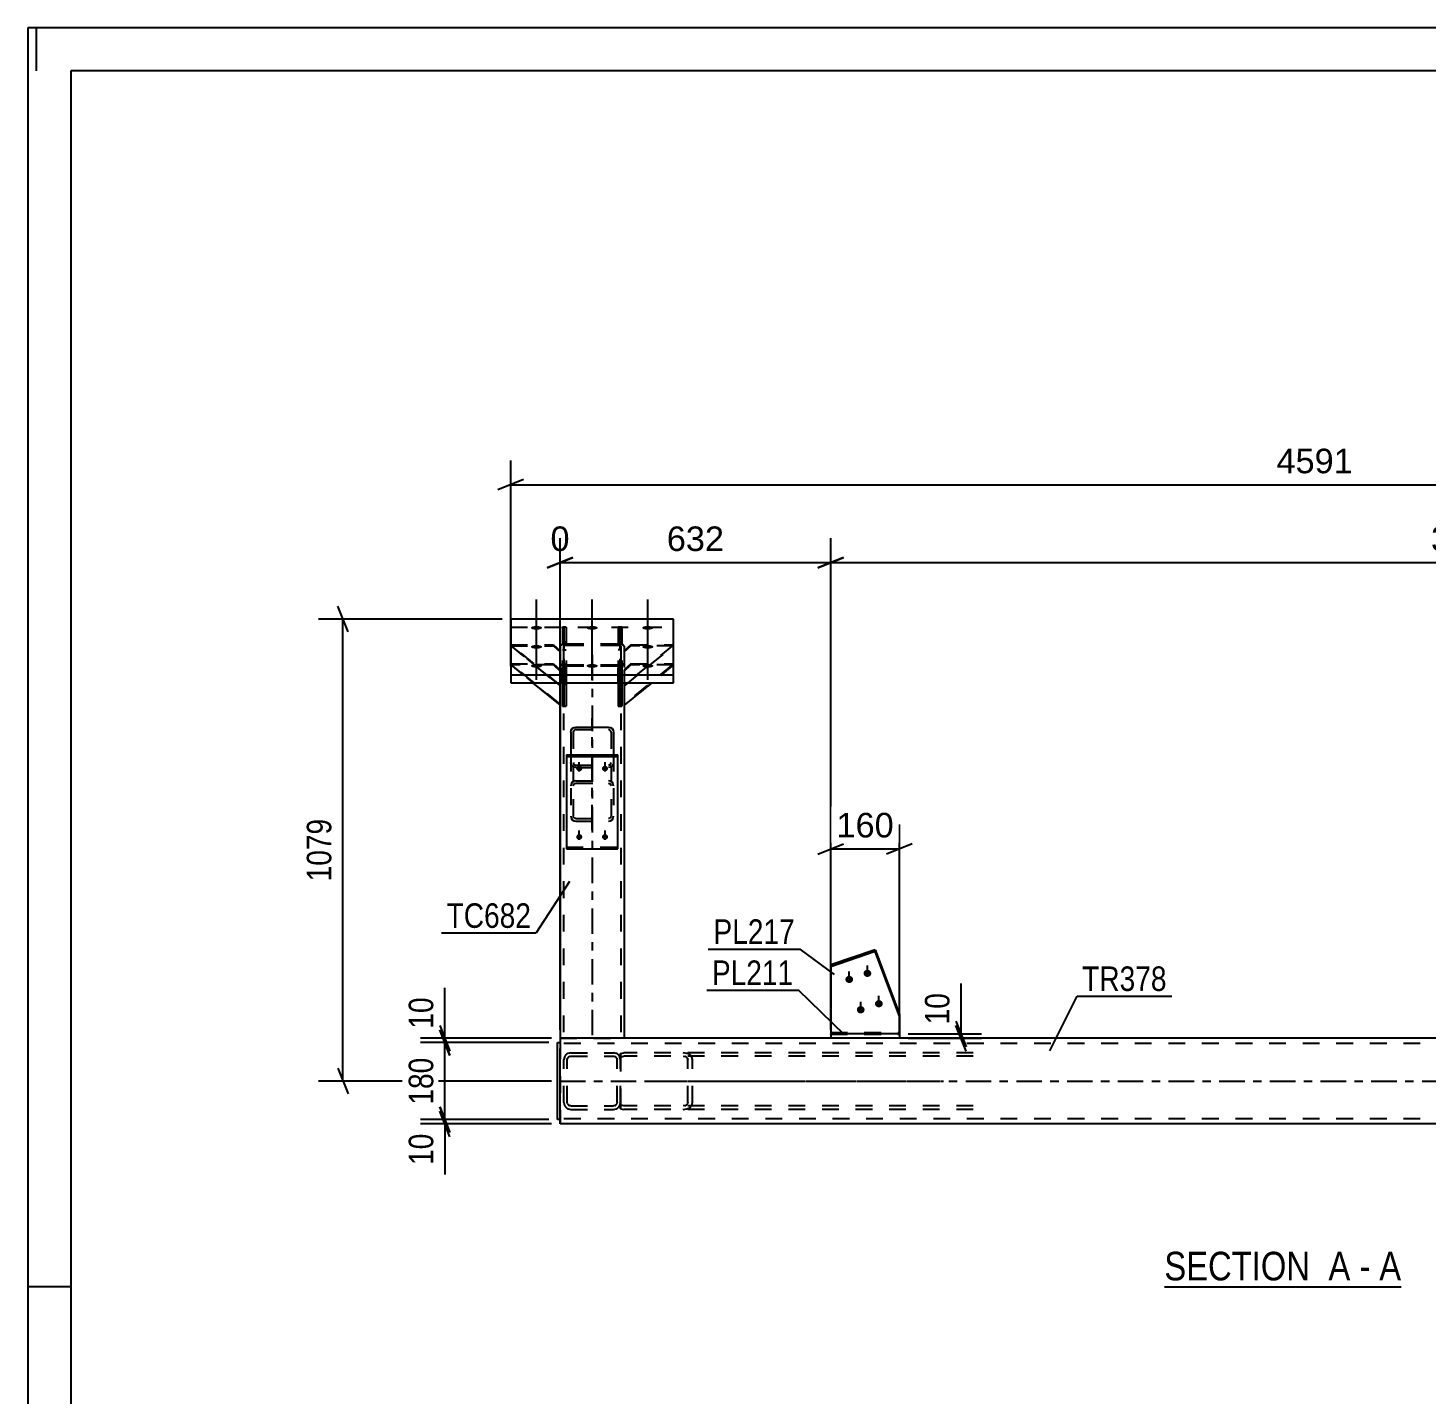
# Model space of a CAD drawing. Header units: millimetres. Extents: x 0 to 841, y 0 to 594.
# Drawn here: x 0 to 163.2, y 434.5 to 594 of the extents above; entities that cross this region are included whole.
import ezdxf

# ---------------------------------------------------------------- set-up
doc = ezdxf.new("R2010")
doc.units = ezdxf.units.MM
doc.linetypes.add('DXK_LINE_DOT2', pattern=[3.9198, 1.9599, -1.9599])
doc.linetypes.add('DXK_LINE_DOT3', pattern=[5.9187, 2.979, -0.9799, 0.9799, -0.9799])
doc.styles.add('Arial', font='ARIAL.TTF', dxfattribs={"height": 0.2})
doc.styles.add('Arial Narrow', font='ARIALN.TTF', dxfattribs={"height": 0.2})

# ---------------------------------------------------------------- blocks, each defined once
blk = doc.blocks.new('Unknown-318891736-1129')
at = {"color": 5, "linetype": 'Continuous'}
for p, q in [((841, 594), (0, 594)), ((0, 594), (0, 0)), ((1, 589), (1, 594)), ((836, 589), (5, 589)), ((5, 589), (5, 5)), ((5, 447), (0, 447))]:
    blk.add_line(p, q, dxfattribs=at)
blk = doc.blocks.new('Unknown-318891736-16 - 3892')
at = {"color": 6, "linetype": 'Continuous'}
blk.add_line((132.65, 447.02), (160.3, 447.02), dxfattribs=at)
at = {"color": 0, "linetype": 'Continuous'}
for points in [[(150.76, 447.77), (150.76, 451.27), (132.65, 451.27), (132.65, 447.77)], [(154.37, 447.77), (154.37, 451.27), (151.81, 451.27), (151.81, 447.77)], [(156.69, 447.77), (156.69, 451.27), (155.42, 451.27), (155.42, 447.77)], [(160.3, 447.77), (160.3, 451.27), (157.74, 451.27), (157.74, 447.77)]]:
    blk.add_wipeout(points, dxfattribs=at)
at = {"color": 7, "linetype": 'Continuous', "style": 'Arial Narrow'}
for s, p in [('SECTION ', (132.65, 447.77)), ('A', (151.81, 447.77)), ('A', (157.74, 447.77)), ('-', (155.42, 447.77))]:
    blk.add_text(s, height=3.34, dxfattribs=at).set_placement(p)
blk = doc.blocks.new('Part-318891736-3917 - 3892')
at = {"color": 2, "linetype": 'Continuous'}
for p, q in [((98.89, 486.36), (93.71, 484.6)), ((98.89, 486.16), (98.89, 486.36)), ((98.89, 486.36), (101.73, 478.83)), ((98.89, 486.16), (93.71, 484.39)), ((101.73, 478.63), (98.89, 486.16)), ((93.71, 484.6), (93.71, 476.54)), ((101.73, 478.83), (101.73, 476.54))]:
    blk.add_line(p, q, dxfattribs=at)
at = {"color": 7, "linetype": 'DXK_LINE_DOT3'}
for p, q in [((98.89, 486.26), (93.71, 484.49)), ((101.73, 478.73), (98.89, 486.26)), ((101.73, 476.61), (101.73, 478.73)), ((93.71, 476.61), (101.73, 476.61))]:
    blk.add_line(p, q, dxfattribs=at)
at = {"color": 7, "linetype": 'DXK_LINE_DOT2'}
for p, q in [((93.71, 476.72), (101.73, 476.72)), ((93.71, 476.54), (93.71, 476.51)), ((93.71, 476.51), (93.71, 476.54)), ((93.71, 476.51), (101.73, 476.51)), ((101.73, 476.51), (101.73, 476.54)), ((101.73, 476.54), (101.73, 476.51))]:
    blk.add_line(p, q, dxfattribs=at)
blk = doc.blocks.new('Part-318891736-3941 - 3892')
at = {"color": 7, "linetype": 'DXK_LINE_DOT2'}
for p, q in [((70.36, 521.98), (69.61, 521.27)), ((75.36, 521.98), (69.61, 517.28)), ((69.61, 521.14), (70.36, 521.84)), ((69.61, 517.14), (75.36, 521.84)), ((69.61, 521.27), (69.61, 517.14)), ((70.36, 521.84), (70.36, 521.98)), ((70.36, 521.98), (75.36, 521.98)), ((75.36, 521.84), (70.36, 521.84)), ((75.36, 521.84), (75.36, 521.98))]:
    blk.add_line(p, q, dxfattribs=at)
blk = doc.blocks.new('Bolt-318891736-3899 - 3892')
at = {"linetype": 'Continuous'}
for points in [[(64.36, 507.86), (64.43, 507.85), (64.5, 507.83), (64.56, 507.8), (64.62, 507.75), (64.66, 507.7), (64.69, 507.63), (64.7, 507.57), (64.7, 507.5), (64.69, 507.43), (64.66, 507.37), (64.62, 507.31), (64.56, 507.27), (64.5, 507.23), (64.43, 507.21), (64.36, 507.2), (64.28, 507.21), (64.21, 507.23), (64.15, 507.27), (64.1, 507.31), (64.05, 507.37), (64.02, 507.43), (64.01, 507.5), (64.01, 507.57), (64.02, 507.63), (64.05, 507.7), (64.1, 507.75), (64.15, 507.8), (64.21, 507.83), (64.28, 507.85)], [(67.36, 507.86), (67.43, 507.85), (67.5, 507.83), (67.56, 507.8), (67.62, 507.75), (67.66, 507.7), (67.69, 507.63), (67.7, 507.57), (67.7, 507.5), (67.69, 507.43), (67.66, 507.37), (67.62, 507.31), (67.56, 507.27), (67.5, 507.23), (67.43, 507.21), (67.36, 507.2), (67.28, 507.21), (67.21, 507.23), (67.15, 507.27), (67.1, 507.31), (67.05, 507.37), (67.02, 507.43), (67.01, 507.5), (67.01, 507.57), (67.02, 507.63), (67.05, 507.7), (67.1, 507.75), (67.15, 507.8), (67.21, 507.83), (67.28, 507.85)], [(64.36, 499.87), (64.43, 499.87), (64.5, 499.85), (64.56, 499.81), (64.62, 499.77), (64.66, 499.71), (64.69, 499.65), (64.7, 499.58), (64.7, 499.51), (64.69, 499.44), (64.66, 499.38), (64.62, 499.33), (64.56, 499.28), (64.5, 499.25), (64.43, 499.22), (64.36, 499.22), (64.28, 499.22), (64.21, 499.25), (64.15, 499.28), (64.1, 499.33), (64.05, 499.38), (64.02, 499.44), (64.01, 499.51), (64.01, 499.58), (64.02, 499.65), (64.05, 499.71), (64.1, 499.77), (64.15, 499.81), (64.21, 499.85), (64.28, 499.87)], [(67.36, 499.87), (67.43, 499.87), (67.5, 499.85), (67.56, 499.81), (67.62, 499.77), (67.66, 499.71), (67.69, 499.65), (67.7, 499.58), (67.7, 499.51), (67.69, 499.44), (67.66, 499.38), (67.62, 499.33), (67.56, 499.28), (67.5, 499.25), (67.43, 499.22), (67.36, 499.22), (67.28, 499.22), (67.21, 499.25), (67.15, 499.28), (67.1, 499.33), (67.05, 499.38), (67.02, 499.44), (67.01, 499.51), (67.01, 499.58), (67.02, 499.65), (67.05, 499.71), (67.1, 499.77), (67.15, 499.81), (67.21, 499.85), (67.28, 499.87)]]:
    blk.add_hatch(color=1, dxfattribs=at).paths.add_polyline_path(points)
at = {"color": 1, "linetype": 'Continuous'}
for p, q in [((64.36, 507.19), (64.36, 508.27)), ((67.36, 507.19), (67.36, 508.27)), ((64.36, 499.2), (64.36, 500.28)), ((67.36, 499.2), (67.36, 500.28))]:
    blk.add_line(p, q, dxfattribs=at)
blk = doc.blocks.new('Part-318891736-3902 - 3892')
at = {"color": 2, "linetype": 'Continuous'}
for p, q in [((62.86, 509.15), (62.86, 498.14)), ((62.86, 509.15), (68.86, 509.15)), ((62.86, 508.94), (68.86, 508.94)), ((68.86, 498.14), (68.86, 509.15)), ((62.86, 498.14), (68.86, 498.14))]:
    blk.add_line(p, q, dxfattribs=at)
at = {"color": 7, "linetype": 'DXK_LINE_DOT2'}
blk.add_line((62.86, 498.34), (68.86, 498.34), dxfattribs=at)
blk = doc.blocks.new('Part-318891736-3912 - 3892')
at = {"linetype": 'Continuous'}
blk.add_hatch(color=2, dxfattribs=at).paths.add_polyline_path([(229.25, 471.04), (228.45, 472.44), (230.05, 472.44)])
at = {"color": 2, "linetype": 'Continuous'}
for p, q in [((62.11, 476.04), (62.11, 474.84)), ((229.16, 476.04), (69.61, 476.04)), ((236.76, 476.04), (229.26, 476.04)), ((242.76, 476.04), (242.01, 476.04)), ((62.11, 467.24), (62.11, 474.84)), ((242.76, 474.84), (242.76, 467.24)), ((229.25, 471.04), (228.45, 472.44)), ((228.45, 472.44), (230.05, 472.44)), ((230.05, 472.44), (229.25, 471.04)), ((62.11, 466.04), (62.11, 467.24)), ((229.16, 466.04), (62.11, 466.04)), ((242.76, 466.04), (229.26, 466.04))]:
    blk.add_line(p, q, dxfattribs=at)
at = {"color": 7, "linetype": 'DXK_LINE_DOT2'}
for p, q in [((62.11, 476.04), (62.11, 475.68)), ((62.11, 476.04), (69.61, 476.04)), ((229.16, 475.44), (62.11, 475.44)), ((242.76, 475.44), (229.26, 475.44)), ((242.01, 476.04), (236.76, 476.04)), ((242.76, 476.04), (242.76, 474.84)), ((242.76, 476.04), (242.76, 475.68)), ((62.11, 467.24), (62.11, 466.13)), ((242.76, 466.04), (242.76, 467.24)), ((229.16, 466.64), (62.11, 466.64)), ((242.76, 466.64), (229.26, 466.64))]:
    blk.add_line(p, q, dxfattribs=at)
at = {"color": 7, "linetype": 'DXK_LINE_DOT3'}
for p, q in [((62.11, 471.04), (229.16, 471.04)), ((229.26, 471.04), (242.76, 471.04))]:
    blk.add_line(p, q, dxfattribs=at)
at = {"color": 2, "linetype": 'Continuous'}
blk.add_circle((229.25, 471.94), 1, dxfattribs=at)
blk = doc.blocks.new('Part-318891736-3982 - 3892')
at = {"color": 2, "linetype": 'Continuous'}
for p, q in [((75.36, 524.99), (56.36, 524.99)), ((56.36, 524.99), (56.36, 517.55)), ((75.36, 517.55), (75.36, 524.99)), ((56.36, 518.49), (75.36, 518.49)), ((56.36, 517.55), (75.36, 517.55))]:
    blk.add_line(p, q, dxfattribs=at)
at = {"color": 7, "linetype": 'DXK_LINE_DOT2'}
blk.add_line((56.36, 524.05), (75.36, 524.05), dxfattribs=at)
at = {"color": 7, "linetype": 'DXK_LINE_DOT3'}
blk.add_line((65.86, 518.02), (65.86, 524.52), dxfattribs=at)
blk = doc.blocks.new('Bolt-318891736-3919 - 3892')
at = {"linetype": 'Continuous'}
for points in [[(95.87, 483.33), (95.96, 483.32), (96.05, 483.29), (96.13, 483.25), (96.2, 483.19), (96.26, 483.12), (96.3, 483.04), (96.32, 482.95), (96.32, 482.86), (96.3, 482.78), (96.26, 482.7), (96.2, 482.62), (96.13, 482.57), (96.05, 482.52), (95.96, 482.49), (95.87, 482.48), (95.78, 482.49), (95.69, 482.52), (95.61, 482.57), (95.54, 482.62), (95.48, 482.7), (95.44, 482.78), (95.42, 482.86), (95.42, 482.95), (95.44, 483.04), (95.48, 483.12), (95.54, 483.19), (95.61, 483.25), (95.69, 483.29), (95.78, 483.32)], [(97.99, 484.04), (98.08, 484.03), (98.17, 484), (98.25, 483.96), (98.32, 483.9), (98.38, 483.83), (98.42, 483.75), (98.44, 483.66), (98.44, 483.57), (98.42, 483.48), (98.38, 483.4), (98.32, 483.33), (98.25, 483.27), (98.17, 483.23), (98.08, 483.2), (97.99, 483.19), (97.9, 483.2), (97.81, 483.23), (97.73, 483.27), (97.66, 483.33), (97.6, 483.4), (97.56, 483.48), (97.54, 483.57), (97.54, 483.66), (97.56, 483.75), (97.6, 483.83), (97.66, 483.9), (97.73, 483.96), (97.81, 484), (97.9, 484.03)], [(99.33, 480.49), (99.42, 480.49), (99.51, 480.46), (99.59, 480.41), (99.66, 480.35), (99.72, 480.28), (99.76, 480.2), (99.78, 480.12), (99.78, 480.03), (99.76, 479.94), (99.72, 479.86), (99.66, 479.79), (99.59, 479.73), (99.51, 479.69), (99.42, 479.66), (99.33, 479.65), (99.23, 479.66), (99.14, 479.69), (99.06, 479.73), (98.99, 479.79), (98.94, 479.86), (98.9, 479.94), (98.88, 480.03), (98.88, 480.12), (98.9, 480.2), (98.94, 480.28), (98.99, 480.35), (99.06, 480.41), (99.14, 480.46), (99.23, 480.49)], [(97.21, 479.79), (97.3, 479.78), (97.39, 479.75), (97.47, 479.71), (97.54, 479.65), (97.6, 479.58), (97.64, 479.5), (97.65, 479.41), (97.65, 479.32), (97.64, 479.23), (97.6, 479.15), (97.54, 479.08), (97.47, 479.02), (97.39, 478.98), (97.3, 478.95), (97.21, 478.94), (97.11, 478.95), (97.02, 478.98), (96.94, 479.02), (96.87, 479.08), (96.82, 479.15), (96.78, 479.23), (96.76, 479.32), (96.76, 479.41), (96.78, 479.5), (96.82, 479.58), (96.87, 479.65), (96.94, 479.71), (97.02, 479.75), (97.11, 479.78)]]:
    blk.add_hatch(color=1, dxfattribs=at).paths.add_polyline_path(points)
at = {"color": 1, "linetype": 'Continuous'}
for p, q in [((95.87, 482.57), (95.87, 483.85)), ((97.99, 483.27), (97.99, 484.55)), ((97.21, 479.02), (97.21, 480.31)), ((99.33, 479.73), (99.33, 481.01))]:
    blk.add_line(p, q, dxfattribs=at)
blk = doc.blocks.new('Bolt-318891736-3925 - 3892')
at = {"linetype": 'Continuous'}
for points in [[(59.36, 523.74), (59.22, 523.74), (59.09, 523.76), (58.97, 523.78), (58.87, 523.81), (58.79, 523.85), (58.74, 523.89), (58.71, 523.94), (58.71, 523.98), (58.74, 524.03), (58.79, 524.07), (58.87, 524.11), (58.97, 524.14), (59.09, 524.16), (59.22, 524.18), (59.36, 524.18), (59.49, 524.18), (59.62, 524.16), (59.74, 524.14), (59.84, 524.11), (59.92, 524.07), (59.98, 524.03), (60, 523.98), (60, 523.94), (59.98, 523.89), (59.92, 523.85), (59.84, 523.81), (59.74, 523.78), (59.62, 523.76), (59.49, 523.74)], [(65.86, 523.74), (65.72, 523.74), (65.59, 523.76), (65.47, 523.78), (65.37, 523.81), (65.29, 523.85), (65.24, 523.89), (65.21, 523.94), (65.21, 523.98), (65.24, 524.03), (65.29, 524.07), (65.37, 524.11), (65.47, 524.14), (65.59, 524.16), (65.72, 524.18), (65.86, 524.18), (65.99, 524.18), (66.12, 524.16), (66.24, 524.14), (66.34, 524.11), (66.42, 524.07), (66.48, 524.03), (66.5, 523.98), (66.5, 523.94), (66.48, 523.89), (66.42, 523.85), (66.34, 523.81), (66.24, 523.78), (66.12, 523.76), (65.99, 523.74)], [(72.36, 523.74), (72.22, 523.74), (72.09, 523.76), (71.97, 523.78), (71.87, 523.81), (71.79, 523.85), (71.74, 523.89), (71.71, 523.94), (71.71, 523.98), (71.74, 524.03), (71.79, 524.07), (71.87, 524.11), (71.97, 524.14), (72.09, 524.16), (72.22, 524.18), (72.36, 524.18), (72.49, 524.18), (72.62, 524.16), (72.74, 524.14), (72.84, 524.11), (72.92, 524.07), (72.98, 524.03), (73, 523.98), (73, 523.94), (72.98, 523.89), (72.92, 523.85), (72.84, 523.81), (72.74, 523.78), (72.62, 523.76), (72.49, 523.74)], [(59.36, 521.52), (59.22, 521.52), (59.09, 521.54), (58.97, 521.56), (58.87, 521.59), (58.79, 521.63), (58.74, 521.67), (58.71, 521.71), (58.71, 521.76), (58.74, 521.81), (58.79, 521.85), (58.87, 521.89), (58.97, 521.92), (59.09, 521.94), (59.22, 521.96), (59.36, 521.96), (59.49, 521.96), (59.62, 521.94), (59.74, 521.92), (59.84, 521.89), (59.92, 521.85), (59.98, 521.81), (60, 521.76), (60, 521.71), (59.98, 521.67), (59.92, 521.63), (59.84, 521.59), (59.74, 521.56), (59.62, 521.54), (59.49, 521.52)], [(72.36, 521.52), (72.22, 521.52), (72.09, 521.54), (71.97, 521.56), (71.87, 521.59), (71.79, 521.63), (71.74, 521.67), (71.71, 521.71), (71.71, 521.76), (71.74, 521.81), (71.79, 521.85), (71.87, 521.89), (71.97, 521.92), (72.09, 521.94), (72.22, 521.96), (72.36, 521.96), (72.49, 521.96), (72.62, 521.94), (72.74, 521.92), (72.84, 521.89), (72.92, 521.85), (72.98, 521.81), (73, 521.76), (73, 521.71), (72.98, 521.67), (72.92, 521.63), (72.84, 521.59), (72.74, 521.56), (72.62, 521.54), (72.49, 521.52)], [(59.36, 519.29), (59.22, 519.3), (59.09, 519.31), (58.97, 519.34), (58.87, 519.37), (58.79, 519.4), (58.74, 519.45), (58.71, 519.49), (58.71, 519.54), (58.74, 519.58), (58.79, 519.63), (58.87, 519.66), (58.97, 519.69), (59.09, 519.72), (59.22, 519.73), (59.36, 519.74), (59.49, 519.73), (59.62, 519.72), (59.74, 519.69), (59.84, 519.66), (59.92, 519.63), (59.98, 519.58), (60, 519.54), (60, 519.49), (59.98, 519.45), (59.92, 519.4), (59.84, 519.37), (59.74, 519.34), (59.62, 519.31), (59.49, 519.3)], [(65.86, 519.29), (65.72, 519.3), (65.59, 519.31), (65.47, 519.34), (65.37, 519.37), (65.29, 519.4), (65.24, 519.45), (65.21, 519.49), (65.21, 519.54), (65.24, 519.58), (65.29, 519.63), (65.37, 519.66), (65.47, 519.69), (65.59, 519.72), (65.72, 519.73), (65.86, 519.74), (65.99, 519.73), (66.12, 519.72), (66.24, 519.69), (66.34, 519.66), (66.42, 519.63), (66.48, 519.58), (66.5, 519.54), (66.5, 519.49), (66.48, 519.45), (66.42, 519.4), (66.34, 519.37), (66.24, 519.34), (66.12, 519.31), (65.99, 519.3)], [(72.36, 519.29), (72.22, 519.3), (72.09, 519.31), (71.97, 519.34), (71.87, 519.37), (71.79, 519.4), (71.74, 519.45), (71.71, 519.49), (71.71, 519.54), (71.74, 519.58), (71.79, 519.63), (71.87, 519.66), (71.97, 519.69), (72.09, 519.72), (72.22, 519.73), (72.36, 519.74), (72.49, 519.73), (72.62, 519.72), (72.74, 519.69), (72.84, 519.66), (72.92, 519.63), (72.98, 519.58), (73, 519.54), (73, 519.49), (72.98, 519.45), (72.92, 519.4), (72.84, 519.37), (72.74, 519.34), (72.62, 519.31), (72.49, 519.3)]]:
    blk.add_hatch(color=1, dxfattribs=at).paths.add_polyline_path(points)
at = {"color": 1, "linetype": 'Continuous'}
for p, q in [((59.36, 522.32), (59.36, 527.25)), ((65.86, 522.32), (65.86, 527.25)), ((72.36, 522.32), (72.36, 527.25)), ((59.36, 520.09), (59.36, 525.03)), ((72.36, 520.09), (72.36, 525.03)), ((59.36, 517.87), (59.36, 522.8)), ((65.86, 517.87), (65.86, 522.8)), ((72.36, 517.87), (72.36, 522.8))]:
    blk.add_line(p, q, dxfattribs=at)
blk = doc.blocks.new('Part-318891736-3928 - 3892')
at = {"color": 7, "linetype": 'DXK_LINE_DOT3'}
blk.add_line((65.86, 500.32), (65.86, 513.43), dxfattribs=at)
at = {"color": 2, "linetype": 'Continuous'}
for p, q in [((63.36, 511.79), (63.4, 512.01)), ((63.36, 511.79), (63.36, 509.15)), ((63.4, 512.01), (63.53, 512.19)), ((63.53, 512.19), (63.73, 512.31)), ((63.73, 512.31), (63.96, 512.36)), ((63.96, 512.36), (67.76, 512.36)), ((67.76, 512.36), (67.99, 512.31)), ((67.99, 512.31), (68.18, 512.19)), ((68.18, 512.19), (68.31, 512.01)), ((68.31, 512.01), (68.36, 511.79)), ((68.36, 511.79), (68.36, 509.15))]:
    blk.add_line(p, q, dxfattribs=at)
at = {"color": 7, "linetype": 'DXK_LINE_DOT2'}
for p, q in [((63.68, 511.9), (63.66, 511.79)), ((63.66, 511.79), (63.66, 501.96)), ((63.74, 511.99), (63.68, 511.9)), ((63.84, 512.05), (63.74, 511.99)), ((63.96, 512.07), (63.84, 512.05)), ((63.96, 512.07), (67.76, 512.07)), ((67.87, 512.05), (67.76, 512.07)), ((67.97, 511.99), (67.87, 512.05)), ((68.03, 511.9), (67.97, 511.99)), ((68.06, 511.79), (68.03, 511.9)), ((68.06, 511.79), (68.06, 501.96)), ((63.36, 509.15), (63.36, 501.96)), ((63.4, 508.01), (63.36, 508.22)), ((63.53, 507.82), (63.4, 508.01)), ((63.73, 507.7), (63.53, 507.82)), ((63.66, 508.22), (63.68, 508.11)), ((63.68, 508.11), (63.74, 508.02)), ((63.96, 507.66), (63.73, 507.7)), ((63.74, 508.02), (63.84, 507.96)), ((63.84, 507.96), (63.96, 507.94)), ((63.96, 507.94), (67.76, 507.94)), ((63.96, 507.66), (67.76, 507.66)), ((67.76, 507.94), (67.87, 507.96)), ((67.99, 507.7), (67.76, 507.66)), ((67.87, 507.96), (67.97, 508.02)), ((67.97, 508.02), (68.03, 508.11)), ((68.18, 507.82), (67.99, 507.7)), ((68.03, 508.11), (68.06, 508.22)), ((68.31, 508.01), (68.18, 507.82)), ((68.36, 508.22), (68.31, 508.01)), ((68.36, 509.15), (68.36, 501.96)), ((63.53, 505.93), (63.4, 505.75)), ((63.73, 506.05), (63.53, 505.93)), ((63.96, 506.09), (63.73, 506.05)), ((63.96, 506.09), (67.76, 506.09)), ((67.99, 506.05), (67.76, 506.09)), ((68.18, 505.93), (67.99, 506.05)), ((68.31, 505.75), (68.18, 505.93)), ((63.4, 505.75), (63.36, 505.53)), ((63.66, 505.53), (63.68, 505.64)), ((63.68, 505.64), (63.74, 505.73)), ((63.74, 505.73), (63.84, 505.79)), ((63.84, 505.79), (63.96, 505.81)), ((63.96, 505.81), (67.76, 505.81)), ((67.76, 505.81), (67.87, 505.79)), ((67.87, 505.79), (67.97, 505.73)), ((67.97, 505.73), (68.03, 505.64)), ((68.03, 505.64), (68.06, 505.53)), ((68.36, 505.53), (68.31, 505.75)), ((63.36, 501.96), (63.4, 501.74)), ((63.4, 501.74), (63.53, 501.56)), ((63.53, 501.56), (63.73, 501.44)), ((63.68, 501.85), (63.66, 501.96)), ((63.74, 501.76), (63.68, 501.85)), ((63.73, 501.44), (63.96, 501.4)), ((63.84, 501.7), (63.74, 501.76)), ((63.96, 501.68), (63.84, 501.7)), ((63.96, 501.68), (67.76, 501.68)), ((63.96, 501.4), (67.76, 501.4)), ((67.87, 501.7), (67.76, 501.68)), ((67.76, 501.4), (67.99, 501.44)), ((67.97, 501.76), (67.87, 501.7)), ((68.03, 501.85), (67.97, 501.76)), ((67.99, 501.44), (68.18, 501.56)), ((68.06, 501.96), (68.03, 501.85)), ((68.18, 501.56), (68.31, 501.74)), ((68.31, 501.74), (68.36, 501.96))]:
    blk.add_line(p, q, dxfattribs=at)
blk = doc.blocks.new('Part-318891736-3993 - 3892')
at = {"color": 7, "linetype": 'DXK_LINE_DOT2'}
for p, q in [((68.91, 524.05), (68.91, 517.38)), ((69.31, 524.05), (68.91, 524.05)), ((69.31, 524.05), (69.31, 517.38)), ((68.91, 522.34), (69.31, 522.34)), ((69.31, 521.38), (68.91, 521.38)), ((68.91, 517.38), (69.31, 517.38))]:
    blk.add_line(p, q, dxfattribs=at)
at = {"color": 7, "linetype": 'DXK_LINE_DOT3'}
for p, q in [((69.11, 522.08), (69.11, 524.05)), ((69.11, 517.38), (69.11, 522.08))]:
    blk.add_line(p, q, dxfattribs=at)
blk = doc.blocks.new('Part-318891736-3933 - 3892')
at = {"color": 2, "linetype": 'Continuous'}
for p, q in [((101.73, 476.54), (93.71, 476.54)), ((93.71, 476.54), (93.71, 476.04)), ((101.73, 476.54), (101.73, 476.04))]:
    blk.add_line(p, q, dxfattribs=at)
at = {"color": 7, "linetype": 'DXK_LINE_DOT2'}
blk.add_line((101.73, 476.04), (93.71, 476.04), dxfattribs=at)
blk = doc.blocks.new('Part-318891736-3934 - 3892')
at = {"color": 7, "linetype": 'DXK_LINE_DOT2'}
for p, q in [((62.41, 524.05), (62.41, 517.38)), ((62.81, 524.05), (62.41, 524.05)), ((62.81, 524.05), (62.81, 517.38)), ((62.41, 522.34), (62.81, 522.34)), ((62.41, 521.38), (62.81, 521.38)), ((62.41, 517.38), (62.81, 517.38))]:
    blk.add_line(p, q, dxfattribs=at)
at = {"color": 7, "linetype": 'DXK_LINE_DOT3'}
for p, q in [((62.61, 522.08), (62.61, 524.05)), ((62.61, 517.38), (62.61, 522.08))]:
    blk.add_line(p, q, dxfattribs=at)
blk = doc.blocks.new('Part-318891736-3935 - 3892')
at = {"color": 7, "linetype": 'DXK_LINE_DOT2'}
for p, q in [((68.91, 517.55), (68.91, 519.26)), ((68.91, 519.26), (69.31, 519.26)), ((69.31, 519.26), (69.31, 517.55)), ((68.91, 518.81), (69.31, 518.81))]:
    blk.add_line(p, q, dxfattribs=at)
at = {"color": 7, "linetype": 'DXK_LINE_DOT3'}
for p, q in [((69.11, 514.82), (69.11, 519.52)), ((69.11, 519.52), (69.11, 517.55))]:
    blk.add_line(p, q, dxfattribs=at)
at = {"color": 2, "linetype": 'Continuous'}
for p, q in [((68.91, 517.55), (69.31, 517.55)), ((68.91, 517.55), (68.91, 514.82)), ((69.31, 517.55), (69.31, 514.82)), ((68.91, 514.82), (69.31, 514.82))]:
    blk.add_line(p, q, dxfattribs=at)
blk = doc.blocks.new('Part-318891736-3938 - 3892')
at = {"color": 7, "linetype": 'DXK_LINE_DOT2'}
for p, q in [((62.41, 517.55), (62.41, 519.26)), ((62.41, 519.26), (62.81, 519.26)), ((62.81, 519.26), (62.81, 517.55)), ((62.41, 518.81), (62.81, 518.81))]:
    blk.add_line(p, q, dxfattribs=at)
at = {"color": 7, "linetype": 'DXK_LINE_DOT3'}
for p, q in [((62.61, 514.82), (62.61, 519.52)), ((62.61, 519.52), (62.61, 517.55))]:
    blk.add_line(p, q, dxfattribs=at)
at = {"color": 2, "linetype": 'Continuous'}
for p, q in [((62.41, 517.55), (62.81, 517.55)), ((62.41, 517.55), (62.41, 514.82)), ((62.81, 517.55), (62.81, 514.82)), ((62.41, 514.82), (62.81, 514.82))]:
    blk.add_line(p, q, dxfattribs=at)
blk = doc.blocks.new('Part-318891736-3944 - 3892')
at = {"color": 7, "linetype": 'DXK_LINE_DOT2'}
for p, q in [((70.36, 519.76), (69.61, 519.05)), ((75.36, 519.76), (69.61, 515.06)), ((69.61, 518.91), (70.36, 519.62)), ((69.61, 519.05), (69.61, 517.55)), ((70.36, 519.62), (70.36, 519.76)), ((70.36, 519.76), (75.36, 519.76)), ((75.36, 519.62), (70.36, 519.62)), ((75.36, 519.62), (72.82, 517.55)), ((75.36, 519.62), (75.36, 519.76))]:
    blk.add_line(p, q, dxfattribs=at)
at = {"color": 2, "linetype": 'Continuous'}
for p in [(69.61, 517.55), (72.82, 517.55)]:
    blk.add_line(p, (69.61, 514.92), dxfattribs=at)
blk = doc.blocks.new('Part-318891736-3947 - 3892')
at = {"color": 7, "linetype": 'DXK_LINE_DOT2'}
for p, q in [((62.11, 517.28), (56.36, 521.98)), ((56.36, 521.98), (61.36, 521.98)), ((56.36, 521.98), (56.36, 521.84)), ((56.36, 521.84), (62.11, 517.14)), ((56.36, 521.84), (61.36, 521.84)), ((61.36, 521.98), (62.11, 521.27)), ((61.36, 521.98), (61.36, 521.84)), ((61.36, 521.84), (62.11, 521.14)), ((62.11, 521.27), (62.11, 517.14))]:
    blk.add_line(p, q, dxfattribs=at)
at = {"color": 7, "linetype": 'DXK_LINE_DOT3'}
for p, q in [((62.11, 517.21), (56.36, 521.91)), ((62.11, 521.91), (62.11, 517.21))]:
    blk.add_line(p, q, dxfattribs=at)
blk = doc.blocks.new('Part-318891736-3950 - 3892')
at = {"color": 7, "linetype": 'DXK_LINE_DOT2'}
for p, q in [((62.11, 515.06), (56.36, 519.76)), ((56.36, 519.76), (61.36, 519.76)), ((56.36, 519.76), (56.36, 519.62)), ((56.36, 519.62), (58.89, 517.55)), ((61.36, 519.62), (56.36, 519.62)), ((61.36, 519.76), (62.11, 519.05)), ((61.36, 519.76), (61.36, 519.62)), ((61.36, 519.62), (62.11, 518.91)), ((62.11, 519.05), (62.11, 517.55))]:
    blk.add_line(p, q, dxfattribs=at)
at = {"color": 7, "linetype": 'DXK_LINE_DOT3'}
for p, q in [((62.11, 514.99), (56.36, 519.69)), ((62.11, 519.69), (62.11, 514.99))]:
    blk.add_line(p, q, dxfattribs=at)
at = {"color": 2, "linetype": 'Continuous'}
for p in [(58.89, 517.55), (62.11, 517.55)]:
    blk.add_line(p, (62.11, 514.92), dxfattribs=at)
blk = doc.blocks.new('Part-318891736-3970 - 3892')
at = {"color": 7, "linetype": 'DXK_LINE_DOT2'}
for p, q in [((62.62, 473.84), (62.56, 473.54)), ((62.56, 468.54), (62.56, 473.54)), ((62.96, 473.54), (62.99, 473.69)), ((62.96, 468.54), (62.96, 473.54)), ((63.36, 474.34), (63.05, 474.27)), ((63.2, 473.91), (63.36, 473.94)), ((63.36, 474.34), (68.36, 474.34)), ((63.36, 473.94), (68.36, 473.94)), ((68.66, 474.27), (68.36, 474.34)), ((68.36, 473.94), (68.51, 473.91)), ((68.73, 473.69), (68.76, 473.54)), ((68.76, 468.54), (68.76, 473.54)), ((69.16, 473.54), (69.1, 473.84)), ((69.16, 468.54), (69.16, 473.54)), ((62.56, 468.54), (62.62, 468.23)), ((62.99, 468.38), (62.96, 468.54)), ((68.76, 468.54), (68.73, 468.38)), ((69.1, 468.23), (69.16, 468.54)), ((63.05, 467.8), (63.36, 467.74)), ((63.36, 468.14), (63.2, 468.17)), ((63.36, 468.14), (68.36, 468.14)), ((63.36, 467.74), (68.36, 467.74)), ((68.51, 468.17), (68.36, 468.14)), ((68.36, 467.74), (68.66, 467.8))]:
    blk.add_line(p, q, dxfattribs=at)
at = {"color": 7, "linetype": 'DXK_LINE_DOT3'}
blk.add_line((65.86, 471.04), (65.86, 471.04), dxfattribs=at)
at = {"color": 7, "linetype": 'DXK_LINE_DOT2'}
for centre, radius, start, end in [((63.36, 473.54), 0.8, 112.5, 157.5), ((63.36, 473.54), 0.4, 112.5, 157.5), ((68.36, 473.54), 0.4, 22.5, 67.5), ((68.36, 473.54), 0.8, 22.5, 67.5), ((63.36, 468.54), 0.4, 202.5, 247.5), ((68.36, 468.54), 0.4, 292.5, 337.5), ((63.36, 468.54), 0.8, 202.5, 247.5), ((68.36, 468.54), 0.8, 292.5, 337.5)]:
    blk.add_arc(centre, radius, start, end, dxfattribs=at)
blk = doc.blocks.new('Part-318891736-3978 - 3892')
at = {"color": 7, "linetype": 'DXK_LINE_DOT2'}
for p, q in [((62.17, 521.91), (62.11, 521.81)), ((62.11, 521.81), (62.11, 514.92)), ((62.34, 522), (62.17, 521.91)), ((62.6, 522.06), (62.34, 522)), ((62.51, 521.81), (62.54, 521.86)), ((62.51, 521.81), (62.51, 476.04)), ((62.54, 521.86), (62.62, 521.9)), ((62.91, 522.08), (62.6, 522.06)), ((62.62, 521.9), (62.75, 521.93)), ((62.75, 521.93), (62.91, 521.94)), ((62.91, 522.08), (68.81, 522.08)), ((62.91, 521.94), (68.81, 521.94)), ((69.11, 522.06), (68.81, 522.08)), ((68.81, 521.94), (68.96, 521.93)), ((68.96, 521.93), (69.09, 521.9)), ((69.09, 521.9), (69.18, 521.86)), ((69.37, 522), (69.11, 522.06)), ((69.18, 521.86), (69.21, 521.81)), ((69.21, 521.81), (69.21, 476.04)), ((69.55, 521.91), (69.37, 522)), ((69.61, 521.81), (69.55, 521.91)), ((69.61, 521.81), (69.61, 514.92)), ((62.11, 519.79), (62.17, 519.68)), ((62.17, 519.68), (62.34, 519.6)), ((62.34, 519.6), (62.6, 519.54)), ((62.54, 519.74), (62.51, 519.79)), ((62.62, 519.69), (62.54, 519.74)), ((62.6, 519.54), (62.91, 519.52)), ((62.75, 519.66), (62.62, 519.69)), ((62.91, 519.65), (62.75, 519.66)), ((62.91, 519.65), (68.81, 519.65)), ((62.91, 519.52), (68.81, 519.52)), ((68.96, 519.66), (68.81, 519.65)), ((68.81, 519.52), (69.11, 519.54)), ((69.09, 519.69), (68.96, 519.66)), ((69.18, 519.74), (69.09, 519.69)), ((69.11, 519.54), (69.37, 519.6)), ((69.21, 519.79), (69.18, 519.74)), ((69.37, 519.6), (69.55, 519.68)), ((69.55, 519.68), (69.61, 519.79))]:
    blk.add_line(p, q, dxfattribs=at)
at = {"color": 7, "linetype": 'DXK_LINE_DOT3'}
blk.add_line((65.86, 520.8), (65.86, 476.04), dxfattribs=at)
at = {"color": 2, "linetype": 'Continuous'}
for p, q in [((62.11, 514.92), (62.11, 476.04)), ((69.61, 514.92), (69.61, 476.04)), ((69.11, 476.04), (62.11, 476.04)), ((69.61, 476.04), (69.11, 476.04))]:
    blk.add_line(p, q, dxfattribs=at)
blk = doc.blocks.new('Part-318891736-3991 - 3892')
at = {"color": 7, "linetype": 'DXK_LINE_DOT2'}
for p, q in [((69.15, 474.27), (69.57, 474.34)), ((69.16, 473.8), (69.15, 474.27)), ((69.15, 474.27), (69.16, 474.1)), ((69.16, 474.1), (69.16, 467.97)), ((69.16, 473.8), (69.18, 473.82)), ((69.18, 473.82), (69.36, 473.91)), ((69.36, 473.91), (69.57, 473.94)), ((110.33, 474.34), (69.57, 474.34)), ((110.33, 473.94), (69.57, 473.94)), ((76.91, 474.27), (76.49, 474.34)), ((76.49, 473.94), (76.7, 473.91)), ((77, 473.69), (77.04, 473.54)), ((77.04, 468.54), (77.04, 473.54)), ((77.59, 473.54), (77.51, 473.84)), ((77.59, 468.54), (77.59, 473.54)), ((77.04, 468.54), (77, 468.38)), ((77.51, 468.23), (77.59, 468.54)), ((69.16, 468.28), (69.15, 467.8)), ((69.15, 467.8), (69.16, 467.97)), ((69.15, 467.8), (69.57, 467.74)), ((69.18, 468.25), (69.16, 468.28)), ((69.36, 468.17), (69.18, 468.25)), ((69.57, 468.14), (69.36, 468.17)), ((110.33, 468.14), (69.57, 468.14)), ((110.33, 467.74), (69.57, 467.74)), ((76.7, 468.17), (76.49, 468.14)), ((76.49, 467.74), (76.91, 467.8))]:
    blk.add_line(p, q, dxfattribs=at)
at = {"color": 7, "linetype": 'DXK_LINE_DOT3'}
blk.add_line((73.03, 471.04), (106.87, 471.04), dxfattribs=at)
at = {"color": 7, "linetype": 'DXK_LINE_DOT2'}
for centre, radius, start, end in [((76.57, 473.42), 0.505, 32.6712, 75.6111), ((76.66, 473.3), 1.01, 32.6712, 75.6111), ((76.57, 468.66), 0.505, 284.3889, 327.3288), ((76.66, 468.77), 1.01, 284.3889, 327.3288)]:
    blk.add_arc(centre, radius, start, end, dxfattribs=at)
blk = doc.blocks.new('Part-318891736-3996 - 3892')
at = {"color": 2, "linetype": 'Continuous'}
for p, q in [((61.81, 466.54), (61.81, 475.54)), ((61.81, 475.54), (62.11, 475.54)), ((62.11, 466.54), (61.81, 466.54))]:
    blk.add_line(p, q, dxfattribs=at)
at = {"color": 7, "linetype": 'DXK_LINE_DOT2'}
blk.add_line((62.11, 475.54), (62.11, 466.54), dxfattribs=at)
blk = doc.blocks.new('StraightDimension-318891736-4088 - 3892')
at = {"color": 7, "linetype": 'Continuous'}
for p, q in [((37.36, 523.49), (36.16, 526.49)), ((55.36, 524.99), (33.91, 524.99)), ((36.76, 471.04), (36.76, 524.99)), ((36.16, 472.54), (37.36, 469.54)), ((61.11, 471.04), (33.91, 471.04))]:
    blk.add_line(p, q, dxfattribs=at)
at = {"color": 0}
blk.add_wipeout([(36.01, 502.27), (31.81, 502.27), (31.81, 493.76), (36.01, 493.76)], dxfattribs=at)
at = {"color": 3, "style": 'Arial Narrow'}
blk.add_text('1079', height=2.863, rotation=90.0002, dxfattribs=at).set_placement((35.41, 494.36))
blk = doc.blocks.new('StraightDimension-318891736-4038 - 3892')
at = {"color": 7, "linetype": 'Continuous'}
for p, q in [((62.11, 477.04), (62.11, 534.43)), ((62.11, 517.17), (62.11, 534.43)), ((60.61, 530.98), (63.61, 532.18)), ((63.61, 532.18), (60.61, 530.98)), ((62.11, 531.58), (62.11, 531.58))]:
    blk.add_line(p, q, dxfattribs=at)
at = {"color": 0}
blk.add_wipeout([(63.82, 532.33), (63.82, 536.53), (60.39, 536.53), (60.39, 532.33)], dxfattribs=at)
at = {"color": 3, "style": 'Arial'}
blk.add_text('0', height=2.87, dxfattribs=at).set_placement((60.99, 532.93))
blk = doc.blocks.new('StraightDimension-318891736-9381 - 3892')
at = {"color": 7, "linetype": 'Continuous'}
for p, q in [((48.06, 477.04), (49.26, 474.04)), ((60.81, 475.54), (45.81, 475.54)), ((48.66, 466.54), (48.66, 475.54)), ((49.26, 465.04), (48.06, 468.04)), ((60.81, 466.54), (45.81, 466.54))]:
    blk.add_line(p, q, dxfattribs=at)
at = {"color": 0}
blk.add_wipeout([(47.91, 474.38), (43.71, 474.38), (43.71, 467.69), (47.91, 467.69)], dxfattribs=at)
at = {"color": 3, "style": 'Arial Narrow'}
blk.add_text('180', height=2.863, rotation=90.0002, dxfattribs=at).set_placement((47.31, 468.29))
blk = doc.blocks.new('StraightDimension-318891736-4048 - 3892')
at = {"color": 7, "linetype": 'Continuous'}
for p, q in [((62.11, 517.17), (62.11, 534.43)), ((93.71, 477.04), (93.71, 534.43)), ((63.61, 532.18), (60.61, 530.98)), ((92.21, 530.98), (95.21, 532.18)), ((62.11, 531.58), (93.71, 531.58))]:
    blk.add_line(p, q, dxfattribs=at)
at = {"color": 0}
blk.add_wipeout([(81.84, 532.33), (81.84, 536.53), (73.97, 536.53), (73.97, 532.33)], dxfattribs=at)
at = {"color": 3, "style": 'Arial'}
blk.add_text('632', height=2.865, dxfattribs=at).set_placement((74.57, 532.93))
blk = doc.blocks.new('StraightDimension-318891736-4058 - 3892')
at = {"color": 7, "linetype": 'Continuous'}
for p, q in [((93.71, 477.04), (93.71, 534.43)), ((242.76, 477.04), (242.76, 534.43)), ((95.21, 532.18), (92.21, 530.98)), ((241.26, 530.98), (244.26, 532.18)), ((93.71, 531.58), (242.76, 531.58))]:
    blk.add_line(p, q, dxfattribs=at)
at = {"color": 0}
blk.add_wipeout([(173.28, 532.33), (173.28, 536.53), (163.18, 536.53), (163.18, 532.33)], dxfattribs=at)
at = {"color": 3, "style": 'Arial'}
blk.add_text('3819', height=2.865, dxfattribs=at).set_placement((163.78, 532.93))
blk = doc.blocks.new('StraightDimension-318891736-4165 - 3892')
at = {"color": 7, "linetype": 'Continuous'}
for p, q in [((93.71, 477.04), (93.71, 500.99)), ((101.73, 477.04), (101.73, 500.99)), ((92.21, 497.54), (95.21, 498.74)), ((93.71, 498.14), (101.73, 498.14)), ((103.23, 498.74), (100.23, 497.54))]:
    blk.add_line(p, q, dxfattribs=at)
at = {"color": 0}
blk.add_wipeout([(101.65, 498.89), (101.65, 503.09), (93.78, 503.09), (93.78, 498.89)], dxfattribs=at)
at = {"color": 3, "style": 'Arial'}
blk.add_text('160', height=2.865, dxfattribs=at).set_placement((94.38, 499.49))
blk = doc.blocks.new('StraightDimension-318891736-4183 - 3892')
at = {"color": 7, "linetype": 'Continuous'}
for p, q in [((56.36, 519.49), (56.36, 543.51)), ((244.01, 483.04), (244.01, 543.51)), ((57.86, 541.26), (54.86, 540.06)), ((56.36, 540.66), (244.01, 540.66)), ((242.51, 540.06), (245.51, 541.26))]:
    blk.add_line(p, q, dxfattribs=at)
at = {"color": 0}
blk.add_wipeout([(155.23, 541.41), (155.23, 545.61), (145.14, 545.61), (145.14, 541.41)], dxfattribs=at)
at = {"color": 3, "style": 'Arial'}
blk.add_text('4591', height=2.865, dxfattribs=at).set_placement((145.74, 542.01))
blk = doc.blocks.new('StraightDimension-318891736-9326 - 3892')
at = {"color": 7, "linetype": 'Continuous'}
for p, q in [((108.32, 478.04), (109.52, 475.04)), ((109.52, 474.54), (108.32, 477.54)), ((102.73, 476.54), (111.32, 476.54)), ((102.73, 476.04), (111.32, 476.04)), ((108.92, 476.04), (108.92, 476.54))]:
    blk.add_line(p, q, dxfattribs=at)
at = {"color": 0}
blk.add_wipeout([(108.17, 481.92), (103.97, 481.92), (103.97, 477.06), (108.17, 477.06)], dxfattribs=at)
at = {"color": 7, "linetype": 'Continuous'}
blk.add_line((108.92, 476.54), (108.92, 482.44), dxfattribs=at)
blk.add_line((108.92, 476.54), (108.92, 482.44), dxfattribs=at)
at = {"color": 3, "style": 'Arial Narrow'}
blk.add_text('10', height=2.863, rotation=90.0002, dxfattribs=at).set_placement((107.57, 477.66))
blk = doc.blocks.new('StraightDimension-318891736-9380 - 3892')
at = {"color": 7, "linetype": 'Continuous'}
for p, q in [((48.06, 477.54), (49.26, 474.54)), ((49.26, 474.04), (48.06, 477.04)), ((61.11, 476.04), (45.81, 476.04)), ((60.81, 475.54), (45.81, 475.54)), ((48.66, 475.54), (48.66, 476.04))]:
    blk.add_line(p, q, dxfattribs=at)
at = {"color": 0}
blk.add_wipeout([(47.91, 481.42), (43.71, 481.42), (43.71, 476.56), (47.91, 476.56)], dxfattribs=at)
at = {"color": 7, "linetype": 'Continuous'}
blk.add_line((48.66, 476.04), (48.66, 481.94), dxfattribs=at)
blk.add_line((48.66, 476.04), (48.66, 481.94), dxfattribs=at)
at = {"color": 3, "style": 'Arial Narrow'}
blk.add_text('10', height=2.863, rotation=90.0002, dxfattribs=at).set_placement((47.31, 477.16))
blk = doc.blocks.new('StraightDimension-318891736-9382 - 3892')
at = {"color": 7, "linetype": 'Continuous'}
for p, q in [((48.06, 468.04), (49.26, 465.04)), ((49.26, 464.54), (48.06, 467.54)), ((60.81, 466.54), (45.81, 466.54)), ((61.11, 466.04), (45.81, 466.04)), ((48.66, 466.04), (48.66, 466.54))]:
    blk.add_line(p, q, dxfattribs=at)
at = {"color": 0}
blk.add_wipeout([(47.91, 465.51), (43.71, 465.51), (43.71, 460.65), (47.91, 460.65)], dxfattribs=at)
at = {"color": 7, "linetype": 'Continuous'}
blk.add_line((48.66, 466.04), (48.66, 460.13), dxfattribs=at)
blk.add_line((48.66, 466.04), (48.66, 460.13), dxfattribs=at)
at = {"color": 3, "style": 'Arial Narrow'}
blk.add_text('10', height=2.863, rotation=90.0002, dxfattribs=at).set_placement((47.31, 461.25))
blk = doc.blocks.new('Mark-318891736-3908 - 3892')
at = {"color": 0}
blk.add_wipeout([(132.92, 481.56), (132.92, 484.56), (123.06, 484.56), (123.06, 481.56)], dxfattribs=at)
blk.add_wipeout([(132.92, 481.56), (132.92, 484.56), (123.06, 484.56), (123.06, 481.56)], dxfattribs=at)
at = {"color": 30, "linetype": 'Continuous'}
for p, q in [((119.29, 474.59), (122.46, 480.96)), ((122.46, 480.96), (133.52, 480.96))]:
    blk.add_line(p, q, dxfattribs=at)
at = {"color": 3, "style": 'Arial Narrow'}
blk.add_text('TR378', height=2.863, dxfattribs=at).set_placement((123.06, 481.56))
blk = doc.blocks.new('Mark-318891736-3913 - 3892')
at = {"color": 0}
blk.add_wipeout([(89.53, 487.06), (89.53, 490.06), (80.02, 490.06), (80.02, 487.06)], dxfattribs=at)
blk.add_wipeout([(89.53, 487.06), (89.53, 490.06), (80.02, 490.06), (80.02, 487.06)], dxfattribs=at)
at = {"color": 30, "linetype": 'Continuous'}
for p in [(79.42, 486.46), (94.15, 483.48)]:
    blk.add_line(p, (90.13, 486.46), dxfattribs=at)
at = {"color": 3, "style": 'Arial Narrow'}
blk.add_text('PL217', height=2.863, dxfattribs=at).set_placement((80.02, 487.06))
blk = doc.blocks.new('Mark-318891736-3929 - 3892')
at = {"color": 0}
blk.add_wipeout([(89.35, 482.26), (89.35, 485.26), (79.84, 485.26), (79.84, 482.26)], dxfattribs=at)
blk.add_wipeout([(89.35, 482.26), (89.35, 485.26), (79.84, 485.26), (79.84, 482.26)], dxfattribs=at)
at = {"color": 30, "linetype": 'Continuous'}
for p in [(79.24, 481.66), (95.33, 476.42)]:
    blk.add_line(p, (89.95, 481.66), dxfattribs=at)
at = {"color": 3, "style": 'Arial Narrow'}
blk.add_text('PL211', height=2.863, dxfattribs=at).set_placement((79.84, 482.26))
blk = doc.blocks.new('Mark-318891736-3974 - 3892')
at = {"color": 0}
blk.add_wipeout([(58.74, 488.93), (58.74, 491.93), (48.87, 491.93), (48.87, 488.93)], dxfattribs=at)
blk.add_wipeout([(58.74, 488.93), (58.74, 491.93), (48.87, 491.93), (48.87, 488.93)], dxfattribs=at)
at = {"color": 30, "linetype": 'Continuous'}
for p in [(63.21, 494.33), (48.27, 488.33)]:
    blk.add_line(p, (59.34, 488.33), dxfattribs=at)
at = {"color": 3, "style": 'Arial Narrow'}
blk.add_text('TC682', height=2.863, dxfattribs=at).set_placement((48.87, 488.93))

msp = doc.modelspace()

# ---------------------------------------------------------------- block references
for name in ['Unknown-318891736-1129', 'Bolt-318891736-3925 - 3892', 'Part-318891736-3982 - 3892', 'Part-318891736-3934 - 3892', 'Part-318891736-3993 - 3892', 'Part-318891736-3947 - 3892', 'Part-318891736-3978 - 3892', 'Part-318891736-3941 - 3892', 'Part-318891736-3950 - 3892', 'Part-318891736-3938 - 3892', 'Part-318891736-3935 - 3892', 'Part-318891736-3944 - 3892', 'Part-318891736-3928 - 3892', 'Part-318891736-3902 - 3892', 'Bolt-318891736-3899 - 3892', 'Part-318891736-3917 - 3892', 'Bolt-318891736-3919 - 3892', 'Part-318891736-3996 - 3892', 'Part-318891736-3912 - 3892', 'Part-318891736-3933 - 3892', 'Part-318891736-3970 - 3892', 'Part-318891736-3991 - 3892']:
    msp.add_blockref(name, (0, 0))

# ---------------------------------------------------------------- next in the draw order: block references
for name in ['StraightDimension-318891736-4088 - 3892', 'Unknown-318891736-16 - 3892']:
    msp.add_blockref(name, (0, 0))

# ---------------------------------------------------------------- next in the draw order: block references
msp.add_blockref('StraightDimension-318891736-4038 - 3892', (0, 0))

# ---------------------------------------------------------------- next in the draw order: block references
msp.add_blockref('StraightDimension-318891736-9381 - 3892', (0, 0))

# ---------------------------------------------------------------- next in the draw order: block references
for name in ['StraightDimension-318891736-4048 - 3892', 'StraightDimension-318891736-9382 - 3892']:
    msp.add_blockref(name, (0, 0))

# ---------------------------------------------------------------- next in the draw order: block references
for name in ['StraightDimension-318891736-4058 - 3892', 'StraightDimension-318891736-9380 - 3892']:
    msp.add_blockref(name, (0, 0))

# ---------------------------------------------------------------- next in the draw order: block references
msp.add_blockref('StraightDimension-318891736-4165 - 3892', (0, 0))

# ---------------------------------------------------------------- next in the draw order: block references
msp.add_blockref('StraightDimension-318891736-4183 - 3892', (0, 0))

# ---------------------------------------------------------------- next in the draw order: block references
for name in ['Mark-318891736-3974 - 3892', 'Mark-318891736-3913 - 3892', 'Mark-318891736-3908 - 3892', 'StraightDimension-318891736-9326 - 3892']:
    msp.add_blockref(name, (0, 0))

# ---------------------------------------------------------------- next in the draw order: block references
msp.add_blockref('Mark-318891736-3929 - 3892', (0, 0))

doc.saveas('drawing.dxf')
